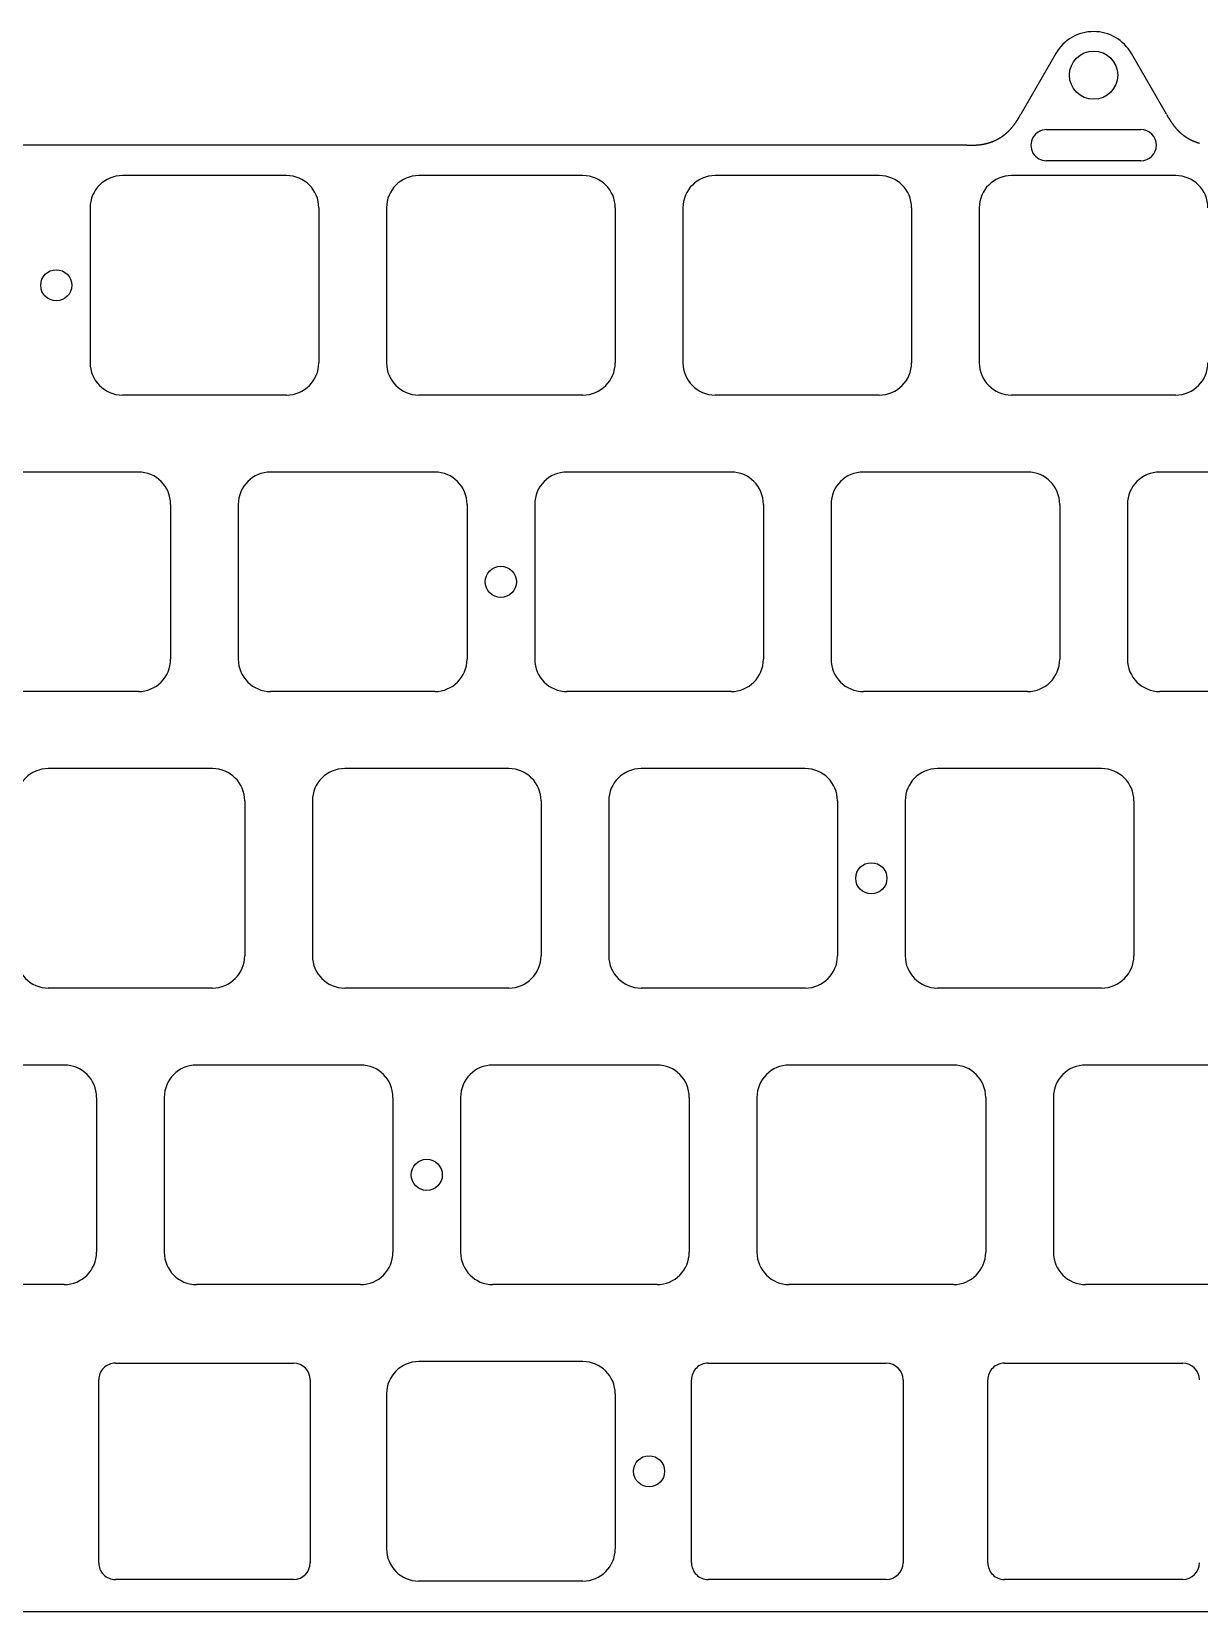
# Model space of a CAD drawing. Header units: millimetres. Extents: x -9 to 276, y -92 to 16.
# Drawn here: x 65.1 to 140.1, y -85.2 to 16.3 of the extents above; entities that cross this region are included whole.
import ezdxf

# ---------------------------------------------------------------- set-up
doc = ezdxf.new("R2010")
doc.units = ezdxf.units.MM
doc.layers.add('BLACK', color=7, linetype='CONTINUOUS')
doc.layers.add('Edge.Cuts', color=53, linetype='CONTINUOUS', true_color=0xc8a339)

msp = doc.modelspace()

# ---------------------------------------------------------------- linework, layer by layer
at = {"layer": 'BLACK', "linetype": 'Continuous'}
for p, q in [((70.475, -69.25), (81.925, -69.25)), ((100.525, -69.15), (89.974999, -69.15)), ((108.575, -69.25), (120.025, -69.25)), ((127.625, -69.25), (139.075, -69.25)), ((69.4, -82.075), (69.4, -70.325)), ((83, -70.325), (83, -82.075)), ((107.5, -82.075), (107.5, -70.325)), ((121.1, -70.325), (121.1, -82.075)), ((126.55, -82.075), (126.55, -70.325)), ((87.9, -71.225), (87.9, -81.175001)), ((102.6, -71.225), (102.6, -81.175)), ((81.925, -83.15), (70.475, -83.15)), ((120.025, -83.15), (108.575, -83.15)), ((139.075, -83.15), (127.625, -83.15)), ((100.525, -83.25), (89.975, -83.25))]:
    msp.add_line(p, q, dxfattribs=at)
at = {"layer": 'BLACK'}
msp.add_circle((104.775, -76.2), 1, dxfattribs=at)
for centre, radius, start, end in [((70.474999, -70.324999), 1.074999, 89.9999467, 180.0000533), ((81.925, -70.325), 1.075, 0, 90), ((89.975004, -71.225004), 2.075004, 90.00013806, 179.99988955), ((100.525, -71.225), 2.075, 0, 90), ((108.574999, -70.324999), 1.074999, 89.9999467, 180.0000533), ((120.025, -70.325), 1.075, 0, 90), ((127.624999, -70.324999), 1.074999, 89.9999467, 180.0000533), ((139.075, -70.325), 1.075, 0, 90), ((89.975002, -81.174998), 2.075002, 180.00008284, 269.99994478), ((100.525, -81.175), 2.075, 270, 0), ((70.474999, -82.075001), 1.074999, 179.9999467, 270.0000533), ((81.925, -82.075), 1.075, 270, 0), ((108.574999, -82.075001), 1.074999, 179.9999467, 270.0000533), ((120.025, -82.075), 1.075, 270, 0), ((127.624999, -82.075001), 1.074999, 179.9999467, 270.0000533), ((139.075, -82.075), 1.075, 270, 0)]:
    msp.add_arc(centre, radius, start, end, dxfattribs=at)
at = {"layer": 'Edge.Cuts', "linetype": 'CONTINUOUS'}
for p, q in [((130.925129, 14.9), (128.673462, 11)), ((138.026537, 11), (135.774871, 14.9)), ((128.100526, 10.137918), (128.111221, 10.15071)), ((128.111221, 10.15071), (128.121898, 10.163604)), ((128.121898, 10.163604), (128.132559, 10.176603)), ((128.132559, 10.176603), (128.143204, 10.189709)), ((128.143204, 10.189709), (128.153837, 10.202926)), ((128.153837, 10.202926), (128.164458, 10.216255)), ((128.164458, 10.216255), (128.17507, 10.229701)), ((128.17507, 10.229701), (128.185675, 10.243266)), ((128.185675, 10.243266), (128.196275, 10.256954)), ((128.196275, 10.256954), (128.206872, 10.270768)), ((128.206872, 10.270768), (128.21747, 10.284713)), ((128.21747, 10.284713), (128.228069, 10.298793)), ((128.228069, 10.298793), (128.238674, 10.313011)), ((128.238674, 10.313011), (128.249287, 10.327374)), ((128.249287, 10.327374), (128.259912, 10.341886)), ((128.259912, 10.341886), (128.270551, 10.356552)), ((128.270551, 10.356552), (128.281208, 10.371379)), ((128.281208, 10.371379), (128.291888, 10.386373)), ((128.291888, 10.386373), (128.302594, 10.401541)), ((128.302594, 10.401541), (128.313331, 10.416891)), ((128.313331, 10.416891), (128.324103, 10.43243)), ((128.324103, 10.43243), (128.334918, 10.448169)), ((128.334918, 10.448169), (128.345779, 10.464116)), ((128.345779, 10.464116), (128.356694, 10.480284)), ((128.356694, 10.480284), (128.367671, 10.496683)), ((128.367671, 10.496683), (128.378715, 10.513327)), ((128.378715, 10.513327), (128.389838, 10.530232)), ((128.389838, 10.530232), (128.401048, 10.547414)), ((128.401048, 10.547414), (128.412357, 10.564892)), ((128.412357, 10.564892), (128.423777, 10.582688)), ((128.423777, 10.582688), (128.435323, 10.600826)), ((128.435323, 10.600826), (128.447011, 10.619335)), ((128.447011, 10.619335), (128.458861, 10.638248)), ((128.458861, 10.638248), (128.470896, 10.657604)), ((128.470896, 10.657604), (128.483142, 10.67745)), ((128.483142, 10.67745), (128.495632, 10.697841)), ((128.495632, 10.697841), (128.508406, 10.718846)), ((128.508406, 10.718846), (128.521514, 10.74055)), ((128.521514, 10.74055), (128.535019, 10.763064)), ((128.535019, 10.763064), (128.549006, 10.786532)), ((128.549006, 10.786532), (128.563586, 10.811149)), ((128.563586, 10.811149), (128.578924, 10.837196)), ((128.578924, 10.837196), (128.595266, 10.865098)), ((128.595266, 10.865098), (128.613018, 10.89556)), ((128.613018, 10.89556), (128.632962, 10.929928)), ((128.632962, 10.929928), (128.657009, 10.971507)), ((128.657009, 10.971507), (128.673462, 11)), ((138.026537, 11), (138.048643, 10.961725)), ((138.048643, 10.961725), (138.070962, 10.923156)), ((138.070962, 10.923156), (138.082212, 10.903769)), ((138.082212, 10.903769), (138.093527, 10.884317)), ((138.093527, 10.884317), (138.104911, 10.864802)), ((138.104911, 10.864802), (138.116369, 10.845228)), ((138.116369, 10.845228), (138.127904, 10.825597)), ((138.127904, 10.825597), (138.13952, 10.805913)), ((138.13952, 10.805913), (138.151221, 10.786177)), ((138.151221, 10.786177), (138.163012, 10.766393)), ((138.163012, 10.766393), (138.174895, 10.746563)), ((138.174895, 10.746563), (138.186876, 10.726691)), ((138.186876, 10.726691), (138.198958, 10.706778)), ((138.198958, 10.706778), (138.211144, 10.686828)), ((138.211144, 10.686828), (138.223439, 10.666844)), ((138.223439, 10.666844), (138.229629, 10.656839)), ((138.229629, 10.656839), (138.235848, 10.646828)), ((138.235848, 10.646828), (138.242096, 10.636808)), ((138.242096, 10.636808), (138.248373, 10.626782)), ((138.248373, 10.626782), (138.254681, 10.61675)), ((138.254681, 10.61675), (138.261019, 10.606711)), ((138.261019, 10.606711), (138.267389, 10.596666)), ((138.267389, 10.596666), (138.27379, 10.586616)), ((138.27379, 10.586616), (138.280223, 10.576561)), ((138.280223, 10.576561), (138.286689, 10.566501)), ((138.286689, 10.566501), (138.293189, 10.556436)), ((138.293189, 10.556436), (138.299722, 10.546367)), ((138.299722, 10.546367), (138.306289, 10.536295)), ((138.306289, 10.536295), (138.312891, 10.526219)), ((138.312891, 10.526219), (138.319528, 10.51614)), ((138.319528, 10.51614), (138.3262, 10.506058)), ((138.3262, 10.506058), (138.332909, 10.495974)), ((138.332909, 10.495974), (138.339654, 10.485888)), ((138.339654, 10.485888), (138.346437, 10.4758)), ((138.346437, 10.4758), (138.353257, 10.465711)), ((138.353257, 10.465711), (138.360115, 10.45562)), ((138.360115, 10.45562), (138.367012, 10.445529)), ((138.367012, 10.445529), (138.373948, 10.435438)), ((138.373948, 10.435438), (138.380924, 10.425347)), ((138.380924, 10.425347), (138.38794, 10.415256)), ((138.38794, 10.415256), (138.394996, 10.405166)), ((138.394996, 10.405166), (138.402094, 10.395077)), ((138.402094, 10.395077), (138.409233, 10.384989)), ((138.409233, 10.384989), (138.416414, 10.374903)), ((138.416414, 10.374903), (138.423638, 10.36482)), ((138.423638, 10.36482), (138.430905, 10.354738)), ((138.430905, 10.354738), (138.438215, 10.34466)), ((138.438215, 10.34466), (138.44557, 10.334585)), ((138.44557, 10.334585), (138.452969, 10.324513)), ((138.452969, 10.324513), (138.460413, 10.314445)), ((138.460413, 10.314445), (138.467902, 10.304381)), ((138.467902, 10.304381), (138.475438, 10.294322)), ((138.475438, 10.294322), (138.48302, 10.284267)), ((138.48302, 10.284267), (138.49065, 10.274218)), ((138.49065, 10.274218), (138.498327, 10.264175)), ((138.498327, 10.264175), (138.506052, 10.254137)), ((138.506052, 10.254137), (138.513825, 10.244105)), ((138.513825, 10.244105), (138.521648, 10.234081)), ((138.521648, 10.234081), (138.52952, 10.224063)), ((138.52952, 10.224063), (138.537442, 10.214052)), ((138.537442, 10.214052), (138.545414, 10.204049)), ((138.545414, 10.204049), (138.553438, 10.194055)), ((138.553438, 10.194055), (138.561513, 10.184068)), ((138.561513, 10.184068), (138.56964, 10.17409)), ((138.56964, 10.17409), (138.577819, 10.164121)), ((138.577819, 10.164121), (138.586052, 10.154162)), ((138.586052, 10.154162), (138.594338, 10.144212)), ((126.545985, 9.133583), (126.559186, 9.137259)), ((126.559186, 9.137259), (126.572403, 9.141002)), ((126.572403, 9.141002), (126.585637, 9.144813)), ((126.585637, 9.144813), (126.598889, 9.148692)), ((126.598889, 9.148692), (126.612157, 9.152639)), ((126.612157, 9.152639), (126.625441, 9.156656)), ((126.625441, 9.156656), (126.638743, 9.160742)), ((126.638743, 9.160742), (126.652061, 9.164899)), ((126.652061, 9.164899), (126.665396, 9.169127)), ((126.665396, 9.169127), (126.678747, 9.173427)), ((126.678747, 9.173427), (126.692114, 9.177799)), ((126.692114, 9.177799), (126.705498, 9.182244)), ((126.705498, 9.182244), (126.718899, 9.186762)), ((126.718899, 9.186762), (126.732316, 9.191354)), ((126.732316, 9.191354), (126.745749, 9.196021)), ((126.745749, 9.196021), (126.759198, 9.200763)), ((126.759198, 9.200763), (126.772663, 9.205581)), ((126.772663, 9.205581), (126.786145, 9.210476)), ((126.786145, 9.210476), (126.793542, 9.213192)), ((126.793542, 9.213192), (126.80093, 9.215925)), ((126.80093, 9.215925), (126.80831, 9.218677)), ((126.80831, 9.218677), (126.815681, 9.221447)), ((126.815681, 9.221447), (126.823044, 9.224236)), ((126.823044, 9.224236), (126.830398, 9.227042)), ((126.830398, 9.227042), (126.837744, 9.229867)), ((126.837744, 9.229867), (126.845081, 9.232709)), ((126.845081, 9.232709), (126.85241, 9.23557)), ((126.85241, 9.23557), (126.85973, 9.238449)), ((126.85973, 9.238449), (126.867041, 9.241346)), ((126.867041, 9.241346), (126.874343, 9.244261)), ((126.874343, 9.244261), (126.881637, 9.247194)), ((126.881637, 9.247194), (126.888922, 9.250146)), ((126.888922, 9.250146), (126.896199, 9.253115)), ((126.896199, 9.253115), (126.903466, 9.256102)), ((126.903466, 9.256102), (126.910725, 9.259107)), ((126.910725, 9.259107), (126.917975, 9.26213)), ((126.917975, 9.26213), (126.925216, 9.265172)), ((126.925216, 9.265172), (126.932448, 9.268231)), ((126.932448, 9.268231), (126.939671, 9.271308)), ((126.939671, 9.271308), (126.946886, 9.274403)), ((126.946886, 9.274403), (126.954091, 9.277516)), ((126.954091, 9.277516), (126.961288, 9.280647)), ((126.961288, 9.280647), (126.968475, 9.283795)), ((126.968475, 9.283795), (126.975654, 9.286962)), ((126.975654, 9.286962), (126.982823, 9.290147)), ((126.982823, 9.290147), (126.989983, 9.293349)), ((126.989983, 9.293349), (126.997134, 9.296569)), ((126.997134, 9.296569), (127.004277, 9.299807)), ((127.004277, 9.299807), (127.011409, 9.303063)), ((127.011409, 9.303063), (127.018533, 9.306337)), ((127.018533, 9.306337), (127.025648, 9.309628)), ((127.025648, 9.309628), (127.032753, 9.312937)), ((127.032753, 9.312937), (127.039849, 9.316264)), ((127.039849, 9.316264), (127.046936, 9.319609)), ((127.046936, 9.319609), (127.054014, 9.322971)), ((127.054014, 9.322971), (127.061082, 9.326351)), ((127.061082, 9.326351), (127.068141, 9.329749)), ((127.068141, 9.329749), (127.07519, 9.333165)), ((127.07519, 9.333165), (127.08223, 9.336598)), ((127.08223, 9.336598), (127.089261, 9.340049)), ((127.089261, 9.340049), (127.096282, 9.343517)), ((127.096282, 9.343517), (127.103294, 9.347003)), ((127.103294, 9.347003), (127.110296, 9.350507)), ((127.110296, 9.350507), (127.117289, 9.354029)), ((127.117289, 9.354029), (127.124272, 9.357567)), ((127.124272, 9.357567), (127.131246, 9.361124)), ((127.131246, 9.361124), (127.13821, 9.364698)), ((127.13821, 9.364698), (127.145165, 9.36829)), ((127.145165, 9.36829), (127.15211, 9.371899)), ((127.15211, 9.371899), (127.159045, 9.375526)), ((127.159045, 9.375526), (127.165971, 9.37917)), ((127.165971, 9.37917), (127.172886, 9.382831)), ((127.172886, 9.382831), (127.179793, 9.386511)), ((127.179793, 9.386511), (127.186689, 9.390207)), ((127.186689, 9.390207), (127.193576, 9.393921)), ((127.193576, 9.393921), (127.200452, 9.397653)), ((127.200452, 9.397653), (127.207319, 9.401402)), ((127.207319, 9.401402), (127.214176, 9.405168)), ((127.214176, 9.405168), (127.221024, 9.408952)), ((127.221024, 9.408952), (127.227861, 9.412753)), ((127.227861, 9.412753), (127.234689, 9.416572)), ((127.234689, 9.416572), (127.241506, 9.420407)), ((127.241506, 9.420407), (127.248314, 9.424261)), ((127.248314, 9.424261), (127.255111, 9.428131)), ((127.255111, 9.428131), (127.261899, 9.432019)), ((127.261899, 9.432019), (127.268676, 9.435924)), ((127.268676, 9.435924), (127.275443, 9.439846)), ((127.275443, 9.439846), (127.282201, 9.443786)), ((127.282201, 9.443786), (127.288948, 9.447743)), ((127.288948, 9.447743), (127.295685, 9.451717)), ((127.295685, 9.451717), (127.302412, 9.455709)), ((127.302412, 9.455709), (127.309129, 9.459717)), ((127.309129, 9.459717), (127.315835, 9.463743)), ((127.315835, 9.463743), (127.322532, 9.467786)), ((127.322532, 9.467786), (127.329217, 9.471846)), ((127.329217, 9.471846), (127.335893, 9.475924)), ((127.335893, 9.475924), (127.342559, 9.480018)), ((127.342559, 9.480018), (127.349214, 9.48413)), ((127.349214, 9.48413), (127.355859, 9.488258)), ((127.355859, 9.488258), (127.362493, 9.492404)), ((127.362493, 9.492404), (127.369117, 9.496567)), ((127.369117, 9.496567), (127.375731, 9.500747)), ((127.375731, 9.500747), (127.382334, 9.504944)), ((127.382334, 9.504944), (127.388926, 9.509158)), ((127.388926, 9.509158), (127.395508, 9.513389)), ((127.395508, 9.513389), (127.40208, 9.517637)), ((127.40208, 9.517637), (127.408641, 9.521903)), ((127.408641, 9.521903), (127.415192, 9.526185)), ((127.415192, 9.526185), (127.421732, 9.530484)), ((127.421732, 9.530484), (127.428261, 9.5348)), ((127.428261, 9.5348), (127.43478, 9.539133)), ((127.43478, 9.539133), (127.441288, 9.543483)), ((127.441288, 9.543483), (127.447785, 9.54785)), ((127.447785, 9.54785), (127.454272, 9.552233)), ((127.454272, 9.552233), (127.460747, 9.556634)), ((127.460747, 9.556634), (127.467213, 9.561051)), ((127.467213, 9.561051), (127.473667, 9.565486)), ((127.473667, 9.565486), (127.480111, 9.569937)), ((127.480111, 9.569937), (127.486543, 9.574405)), ((127.486543, 9.574405), (127.492965, 9.57889)), ((127.492965, 9.57889), (127.499376, 9.583391)), ((127.499376, 9.583391), (127.505776, 9.58791)), ((127.505776, 9.58791), (127.512165, 9.592445)), ((127.512165, 9.592445), (127.518544, 9.596997)), ((127.518544, 9.596997), (127.524911, 9.601566)), ((127.524911, 9.601566), (127.531267, 9.606151)), ((127.531267, 9.606151), (127.537612, 9.610753)), ((127.537612, 9.610753), (127.543947, 9.615372)), ((127.543947, 9.615372), (127.55027, 9.620008)), ((127.55027, 9.620008), (127.556582, 9.62466)), ((127.556582, 9.62466), (127.562883, 9.629329)), ((127.562883, 9.629329), (127.569173, 9.634014)), ((127.569173, 9.634014), (127.575451, 9.638717)), ((127.575451, 9.638717), (127.581719, 9.643435)), ((127.581719, 9.643435), (127.587975, 9.648171)), ((127.587975, 9.648171), (127.59422, 9.652923)), ((127.59422, 9.652923), (127.600454, 9.657691)), ((127.600454, 9.657691), (127.606676, 9.662476)), ((127.606676, 9.662476), (127.612888, 9.667278)), ((127.612888, 9.667278), (127.619088, 9.672096)), ((127.619088, 9.672096), (127.625276, 9.676931)), ((127.625276, 9.676931), (127.631453, 9.681782)), ((127.631453, 9.681782), (127.637619, 9.68665)), ((127.637619, 9.68665), (127.643774, 9.691534)), ((127.643774, 9.691534), (127.649916, 9.696434)), ((127.649916, 9.696434), (127.656048, 9.701351)), ((127.656048, 9.701351), (127.662168, 9.706285)), ((127.662168, 9.706285), (127.668276, 9.711235)), ((127.668276, 9.711235), (127.674373, 9.716201)), ((127.674373, 9.716201), (127.680459, 9.721184)), ((127.680459, 9.721184), (127.686533, 9.726183)), ((127.686533, 9.726183), (127.692595, 9.731198)), ((127.692595, 9.731198), (127.698645, 9.73623)), ((127.698645, 9.73623), (127.704684, 9.741278)), ((127.704684, 9.741278), (127.710712, 9.746342)), ((127.710712, 9.746342), (127.716727, 9.751423)), ((127.716727, 9.751423), (127.722731, 9.75652)), ((127.722731, 9.75652), (127.728723, 9.761633)), ((127.728723, 9.761633), (127.734704, 9.766763)), ((127.734704, 9.766763), (127.740672, 9.771909)), ((127.740672, 9.771909), (127.746629, 9.777071)), ((127.746629, 9.777071), (127.752574, 9.782249)), ((127.752574, 9.782249), (127.758507, 9.787443)), ((127.758507, 9.787443), (127.764428, 9.792654)), ((127.764428, 9.792654), (127.770338, 9.797881)), ((127.770338, 9.797881), (127.776235, 9.803124)), ((127.776235, 9.803124), (127.78212, 9.808383)), ((127.78212, 9.808383), (127.787994, 9.813658)), ((127.787994, 9.813658), (127.793855, 9.818949)), ((127.793855, 9.818949), (127.799705, 9.824257)), ((127.799705, 9.824257), (127.805542, 9.82958)), ((127.805542, 9.82958), (127.811367, 9.834919)), ((127.811367, 9.834919), (127.811875, 9.835386)), ((127.811875, 9.835386), (127.823466, 9.846097)), ((127.823466, 9.846097), (127.835011, 9.856873)), ((127.835011, 9.856873), (127.846511, 9.867716)), ((127.846511, 9.867716), (127.857966, 9.878626)), ((127.857966, 9.878626), (127.869377, 9.889605)), ((127.869377, 9.889605), (127.880745, 9.900653)), ((127.880745, 9.900653), (127.892071, 9.911771)), ((127.892071, 9.911771), (127.903355, 9.92296)), ((127.903355, 9.92296), (127.914599, 9.934222)), ((127.914599, 9.934222), (127.925804, 9.945556)), ((127.925804, 9.945556), (127.93697, 9.956965)), ((127.93697, 9.956965), (127.948098, 9.968449)), ((127.948098, 9.968449), (127.959189, 9.98001)), ((127.959189, 9.98001), (127.970245, 9.991649)), ((127.970245, 9.991649), (127.981266, 10.003367)), ((127.981266, 10.003367), (127.992253, 10.015166)), ((127.992253, 10.015166), (128.003208, 10.027046)), ((128.003208, 10.027046), (128.014131, 10.03901)), ((128.014131, 10.03901), (128.025024, 10.051058)), ((128.025024, 10.051058), (128.035888, 10.063193)), ((128.035888, 10.063193), (128.046723, 10.075416)), ((128.046723, 10.075416), (128.057532, 10.087729)), ((128.057532, 10.087729), (128.068315, 10.100134)), ((128.068315, 10.100134), (128.079074, 10.112632)), ((128.079074, 10.112632), (128.089811, 10.125226)), ((128.089811, 10.125226), (128.100526, 10.137918)), ((130.318762, 10), (136.381237, 10)), ((138.594338, 10.144212), (138.602678, 10.134273)), ((138.602678, 10.134273), (138.611072, 10.124344)), ((138.611072, 10.124344), (138.619522, 10.114425)), ((138.619522, 10.114425), (138.628026, 10.104518)), ((138.628026, 10.104518), (138.636587, 10.094622)), ((138.636587, 10.094622), (138.645205, 10.084738)), ((138.645205, 10.084738), (138.653879, 10.074866)), ((138.653879, 10.074866), (138.662611, 10.065007)), ((138.662611, 10.065007), (138.6714, 10.055161)), ((138.6714, 10.055161), (138.680248, 10.045327)), ((138.680248, 10.045327), (138.689155, 10.035508)), ((138.689155, 10.035508), (138.698122, 10.025702)), ((138.698122, 10.025702), (138.707148, 10.01591)), ((138.707148, 10.01591), (138.716235, 10.006133)), ((138.716235, 10.006133), (138.725383, 9.996371)), ((138.725383, 9.996371), (138.734592, 9.986624)), ((138.734592, 9.986624), (138.743863, 9.976893)), ((138.743863, 9.976893), (138.753196, 9.967178)), ((138.753196, 9.967178), (138.762593, 9.957479)), ((138.762593, 9.957479), (138.772052, 9.947796)), ((138.772052, 9.947796), (138.781576, 9.938131)), ((138.781576, 9.938131), (138.791164, 9.928483)), ((138.791164, 9.928483), (138.800817, 9.918853)), ((138.800817, 9.918853), (138.810535, 9.909241)), ((138.810535, 9.909241), (138.820319, 9.899647)), ((138.820319, 9.899647), (138.830169, 9.890072)), ((138.830169, 9.890072), (138.840087, 9.880516)), ((138.840087, 9.880516), (138.850071, 9.87098)), ((138.850071, 9.87098), (138.860124, 9.861463)), ((138.860124, 9.861463), (138.870245, 9.851966)), ((138.870245, 9.851966), (138.880434, 9.84249)), ((138.880434, 9.84249), (138.890693, 9.833035)), ((138.890693, 9.833035), (138.901022, 9.823601)), ((138.901022, 9.823601), (138.911421, 9.814188)), ((138.911421, 9.814188), (138.921891, 9.804797)), ((138.921891, 9.804797), (138.932433, 9.795429)), ((138.932433, 9.795429), (138.943046, 9.786083)), ((138.943046, 9.786083), (138.953731, 9.77676)), ((138.953731, 9.77676), (138.96449, 9.76746)), ((138.96449, 9.76746), (138.975321, 9.758183)), ((138.975321, 9.758183), (138.986226, 9.748931)), ((138.986226, 9.748931), (138.997206, 9.739703)), ((138.997206, 9.739703), (139.003256, 9.734655)), ((139.003256, 9.734655), (139.009318, 9.729623)), ((139.009318, 9.729623), (139.015391, 9.724608)), ((139.015391, 9.724608), (139.021476, 9.71961)), ((139.021476, 9.71961), (139.027572, 9.714627)), ((139.027572, 9.714627), (139.033679, 9.709662)), ((139.033679, 9.709662), (139.039798, 9.704712)), ((139.039798, 9.704712), (139.045929, 9.69978)), ((139.045929, 9.69978), (139.052071, 9.694863)), ((139.052071, 9.694863), (139.058224, 9.689964)), ((139.058224, 9.689964), (139.064388, 9.68508)), ((139.064388, 9.68508), (139.070564, 9.680214)), ((139.070564, 9.680214), (139.076751, 9.675364)), ((139.076751, 9.675364), (139.082949, 9.67053)), ((139.082949, 9.67053), (139.089159, 9.665713)), ((139.089159, 9.665713), (139.09538, 9.660913)), ((139.09538, 9.660913), (139.101612, 9.656129)), ((139.101612, 9.656129), (139.107855, 9.651362)), ((139.107855, 9.651362), (139.114109, 9.646612)), ((139.114109, 9.646612), (139.120375, 9.641878)), ((139.120375, 9.641878), (139.126651, 9.637161)), ((139.126651, 9.637161), (139.132939, 9.632461)), ((139.132939, 9.632461), (139.139237, 9.627777)), ((139.139237, 9.627777), (139.145547, 9.62311)), ((139.145547, 9.62311), (139.151868, 9.61846)), ((139.151868, 9.61846), (139.158199, 9.613827)), ((139.158199, 9.613827), (139.164542, 9.60921)), ((139.164542, 9.60921), (139.170895, 9.604611)), ((139.170895, 9.604611), (139.17726, 9.600028)), ((139.17726, 9.600028), (139.183635, 9.595461)), ((139.183635, 9.595461), (139.190021, 9.590912)), ((139.190021, 9.590912), (139.196418, 9.586379)), ((139.196418, 9.586379), (139.202826, 9.581864)), ((139.202826, 9.581864), (139.209244, 9.577365)), ((139.209244, 9.577365), (139.215673, 9.572883)), ((139.215673, 9.572883), (139.222113, 9.568418)), ((139.222113, 9.568418), (139.228564, 9.56397)), ((139.228564, 9.56397), (139.235025, 9.559539)), ((139.235025, 9.559539), (139.241497, 9.555124)), ((139.241497, 9.555124), (139.24798, 9.550727)), ((139.24798, 9.550727), (139.254473, 9.546347)), ((139.254473, 9.546347), (139.260977, 9.541983)), ((139.260977, 9.541983), (139.267492, 9.537637)), ((139.267492, 9.537637), (139.274017, 9.533308)), ((139.274017, 9.533308), (139.280552, 9.528995)), ((139.280552, 9.528995), (139.287098, 9.5247)), ((139.287098, 9.5247), (139.293655, 9.520422)), ((139.293655, 9.520422), (139.300222, 9.516161)), ((139.300222, 9.516161), (139.306799, 9.511917)), ((139.306799, 9.511917), (139.313387, 9.50769)), ((139.313387, 9.50769), (139.319985, 9.50348)), ((139.319985, 9.50348), (139.326593, 9.499287)), ((139.326593, 9.499287), (139.333212, 9.495111)), ((139.333212, 9.495111), (139.339841, 9.490953)), ((139.339841, 9.490953), (139.34648, 9.486812)), ((139.34648, 9.486812), (139.35313, 9.482687)), ((139.35313, 9.482687), (139.35979, 9.47858)), ((139.35979, 9.47858), (139.36646, 9.474491)), ((139.36646, 9.474491), (139.37314, 9.470418)), ((139.37314, 9.470418), (139.37983, 9.466363)), ((139.37983, 9.466363), (139.386531, 9.462325)), ((139.386531, 9.462325), (139.393241, 9.458304)), ((139.393241, 9.458304), (139.399962, 9.454301)), ((139.399962, 9.454301), (139.406693, 9.450314)), ((139.406693, 9.450314), (139.413433, 9.446346)), ((139.413433, 9.446346), (139.420184, 9.442394)), ((139.420184, 9.442394), (139.426945, 9.43846)), ((139.426945, 9.43846), (139.433716, 9.434543)), ((139.433716, 9.434543), (139.440496, 9.430643)), ((139.440496, 9.430643), (139.447287, 9.426761)), ((139.447287, 9.426761), (139.454087, 9.422896)), ((139.454087, 9.422896), (139.460898, 9.419049)), ((139.460898, 9.419049), (139.467718, 9.415219)), ((139.467718, 9.415219), (139.474548, 9.411406)), ((139.474548, 9.411406), (139.481387, 9.407611)), ((139.481387, 9.407611), (139.488237, 9.403834)), ((139.488237, 9.403834), (139.495096, 9.400073)), ((139.495096, 9.400073), (139.501965, 9.396331)), ((139.501965, 9.396331), (139.508844, 9.392606)), ((139.508844, 9.392606), (139.515732, 9.388898)), ((139.515732, 9.388898), (139.52263, 9.385208)), ((139.52263, 9.385208), (139.529538, 9.381535)), ((139.529538, 9.381535), (139.536455, 9.37788)), ((139.536455, 9.37788), (139.543382, 9.374242)), ((139.543382, 9.374242), (139.550318, 9.370622)), ((139.550318, 9.370622), (139.557264, 9.36702)), ((139.557264, 9.36702), (139.564219, 9.363435)), ((139.564219, 9.363435), (139.571184, 9.359868)), ((139.571184, 9.359868), (139.578158, 9.356319)), ((139.578158, 9.356319), (139.585142, 9.352787)), ((139.585142, 9.352787), (139.592135, 9.349273)), ((139.592135, 9.349273), (139.599137, 9.345776)), ((139.599137, 9.345776), (139.606149, 9.342297)), ((139.606149, 9.342297), (139.61317, 9.338836)), ((139.61317, 9.338836), (139.620201, 9.335392)), ((139.620201, 9.335392), (139.627241, 9.331967)), ((139.627241, 9.331967), (139.63429, 9.328559)), ((139.63429, 9.328559), (139.641348, 9.325169)), ((139.641348, 9.325169), (139.648415, 9.321796)), ((139.648415, 9.321796), (139.655492, 9.318441)), ((139.655492, 9.318441), (139.662578, 9.315104)), ((139.662578, 9.315104), (139.669673, 9.311785)), ((139.669673, 9.311785), (139.676777, 9.308484)), ((139.676777, 9.308484), (139.68389, 9.305201)), ((139.68389, 9.305201), (139.691012, 9.301935)), ((139.691012, 9.301935), (139.698144, 9.298687)), ((139.698144, 9.298687), (139.705284, 9.295457)), ((139.705284, 9.295457), (139.712433, 9.292245)), ((139.712433, 9.292245), (139.719591, 9.289051)), ((139.719591, 9.289051), (139.726759, 9.285875)), ((139.726759, 9.285875), (139.733935, 9.282717)), ((139.733935, 9.282717), (139.74112, 9.279577)), ((139.74112, 9.279577), (139.748314, 9.276454)), ((139.748314, 9.276454), (139.755516, 9.27335)), ((139.755516, 9.27335), (139.762728, 9.270263)), ((139.762728, 9.270263), (139.769948, 9.267195)), ((139.769948, 9.267195), (139.777177, 9.264145)), ((139.777177, 9.264145), (139.784415, 9.261112)), ((139.784415, 9.261112), (139.791662, 9.258098)), ((139.791662, 9.258098), (139.798917, 9.255101)), ((139.798917, 9.255101), (139.806181, 9.252123)), ((139.806181, 9.252123), (139.813454, 9.249163)), ((139.813454, 9.249163), (139.820735, 9.246221)), ((139.820735, 9.246221), (139.828025, 9.243297)), ((139.828025, 9.243297), (139.835323, 9.240391)), ((139.835323, 9.240391), (139.842631, 9.237503)), ((139.842631, 9.237503), (139.849946, 9.234633)), ((139.849946, 9.234633), (139.85727, 9.231782)), ((139.85727, 9.231782), (139.864603, 9.228948)), ((139.864603, 9.228948), (139.871944, 9.226133)), ((139.871944, 9.226133), (139.879293, 9.223336)), ((139.879293, 9.223336), (139.886651, 9.220557)), ((139.886651, 9.220557), (139.894017, 9.217797)), ((139.894017, 9.217797), (139.901392, 9.215054)), ((139.901392, 9.215054), (139.908775, 9.21233)), ((139.908775, 9.21233), (139.916166, 9.209625)), ((139.916166, 9.209625), (139.923566, 9.206937)), ((139.923566, 9.206937), (139.930974, 9.204268)), ((139.930974, 9.204268), (139.93839, 9.201617)), ((139.93839, 9.201617), (139.945814, 9.198984)), ((139.945814, 9.198984), (139.953247, 9.196369)), ((139.953247, 9.196369), (139.960687, 9.193773)), ((139.960687, 9.193773), (139.968136, 9.191196)), ((139.968136, 9.191196), (139.975593, 9.188636)), ((139.975593, 9.188636), (139.983058, 9.186095)), ((139.983058, 9.186095), (139.990531, 9.183572)), ((139.990531, 9.183572), (139.998013, 9.181068)), ((139.998013, 9.181068), (140.005502, 9.178582)), ((140.005502, 9.178582), (140.012999, 9.176115)), ((140.012999, 9.176115), (140.020504, 9.173666)), ((140.020504, 9.173666), (140.028017, 9.171235)), ((140.028017, 9.171235), (140.035539, 9.168823)), ((140.035539, 9.168823), (140.043068, 9.16643)), ((140.043068, 9.16643), (140.050605, 9.164055)), ((140.050605, 9.164055), (140.05126, 9.163849)), ((140.05126, 9.163849), (140.066331, 9.159166)), ((140.066331, 9.159166), (140.081436, 9.154556)), ((140.081436, 9.154556), (140.096576, 9.150018)), ((140.096576, 9.150018), (140.111753, 9.145553)), ((140.111753, 9.145553), (140.126966, 9.14116)), ((140.126966, 9.14116), (140.142218, 9.136839)), ((140.142218, 9.136839), (140.157509, 9.13259)), ((125.209361, 9), (36.715638, 9)), ((125.209361, 9), (125.253561, 9.000006)), ((125.253561, 9.000006), (125.298122, 9.000051)), ((125.298122, 9.000051), (125.320537, 9.0001)), ((125.320537, 9.0001), (125.343041, 9.000173)), ((125.343041, 9.000173), (125.365633, 9.000275)), ((125.365633, 9.000275), (125.388313, 9.000411)), ((125.388313, 9.000411), (125.411082, 9.000585)), ((125.411082, 9.000585), (125.433937, 9.000803)), ((125.433937, 9.000803), (125.456879, 9.001069)), ((125.456879, 9.001069), (125.479908, 9.001387)), ((125.479908, 9.001387), (125.503023, 9.001764)), ((125.503023, 9.001764), (125.526223, 9.002203)), ((125.526223, 9.002203), (125.549509, 9.00271)), ((125.549509, 9.00271), (125.572879, 9.003289)), ((125.572879, 9.003289), (125.596334, 9.003945)), ((125.596334, 9.003945), (125.608093, 9.004303)), ((125.608093, 9.004303), (125.619873, 9.004683)), ((125.619873, 9.004683), (125.631673, 9.005084)), ((125.631673, 9.005084), (125.643495, 9.005507)), ((125.643495, 9.005507), (125.655337, 9.005953)), ((125.655337, 9.005953), (125.6672, 9.006423)), ((125.6672, 9.006423), (125.679084, 9.006917)), ((125.679084, 9.006917), (125.690988, 9.007436)), ((125.690988, 9.007436), (125.702913, 9.00798)), ((125.702913, 9.00798), (125.714859, 9.008549)), ((125.714859, 9.008549), (125.726824, 9.009146)), ((125.726824, 9.009146), (125.738811, 9.009769)), ((125.738811, 9.009769), (125.750817, 9.01042)), ((125.750817, 9.01042), (125.762844, 9.011099)), ((125.762844, 9.011099), (125.774891, 9.011808)), ((125.774891, 9.011808), (125.786959, 9.012545)), ((125.786959, 9.012545), (125.799046, 9.013313)), ((125.799046, 9.013313), (125.811154, 9.014112)), ((125.811154, 9.014112), (125.823282, 9.014942)), ((125.823282, 9.014942), (125.835429, 9.015804)), ((125.835429, 9.015804), (125.847597, 9.016698)), ((125.847597, 9.016698), (125.859784, 9.017625)), ((125.859784, 9.017625), (125.871992, 9.018586)), ((125.871992, 9.018586), (125.884219, 9.019582)), ((125.884219, 9.019582), (125.896465, 9.020612)), ((125.896465, 9.020612), (125.908732, 9.021678)), ((125.908732, 9.021678), (125.921018, 9.02278)), ((125.921018, 9.02278), (125.933324, 9.023919)), ((125.933324, 9.023919), (125.945649, 9.025095)), ((125.945649, 9.025095), (125.957994, 9.026309)), ((125.957994, 9.026309), (125.970358, 9.027562)), ((125.970358, 9.027562), (125.982741, 9.028854)), ((125.982741, 9.028854), (125.995144, 9.030185)), ((125.995144, 9.030185), (126.007566, 9.031557)), ((126.007566, 9.031557), (126.020007, 9.03297)), ((126.020007, 9.03297), (126.032467, 9.034424)), ((126.032467, 9.034424), (126.044947, 9.035921)), ((126.044947, 9.035921), (126.057445, 9.03746)), ((126.057445, 9.03746), (126.069963, 9.039043)), ((126.069963, 9.039043), (126.082499, 9.040669)), ((126.082499, 9.040669), (126.095055, 9.042341)), ((126.095055, 9.042341), (126.107629, 9.044057)), ((126.107629, 9.044057), (126.120222, 9.045819)), ((126.120222, 9.045819), (126.132834, 9.047627)), ((126.132834, 9.047627), (126.145464, 9.049483)), ((126.145464, 9.049483), (126.158113, 9.051386)), ((126.158113, 9.051386), (126.17078, 9.053337)), ((126.17078, 9.053337), (126.183467, 9.055337)), ((126.183467, 9.055337), (126.196171, 9.057386)), ((126.196171, 9.057386), (126.208894, 9.059485)), ((126.208894, 9.059485), (126.221636, 9.061635)), ((126.221636, 9.061635), (126.234395, 9.063836)), ((126.234395, 9.063836), (126.247173, 9.066089)), ((126.247173, 9.066089), (126.259969, 9.068394)), ((126.259969, 9.068394), (126.272784, 9.070753)), ((126.272784, 9.070753), (126.285616, 9.073164)), ((126.285616, 9.073164), (126.298466, 9.07563)), ((126.298466, 9.07563), (126.311335, 9.078151)), ((126.311335, 9.078151), (126.324221, 9.080728)), ((126.324221, 9.080728), (126.337126, 9.08336)), ((126.337126, 9.08336), (126.350048, 9.086049)), ((126.350048, 9.086049), (126.362988, 9.088795)), ((126.362988, 9.088795), (126.375945, 9.091598)), ((126.375945, 9.091598), (126.388921, 9.094461)), ((126.388921, 9.094461), (126.401914, 9.097382)), ((126.401914, 9.097382), (126.414924, 9.100363)), ((126.414924, 9.100363), (126.427952, 9.103404)), ((126.427952, 9.103404), (126.440998, 9.106506)), ((126.440998, 9.106506), (126.454061, 9.109669)), ((126.454061, 9.109669), (126.467141, 9.112894)), ((126.467141, 9.112894), (126.480239, 9.116182)), ((126.480239, 9.116182), (126.493354, 9.119534)), ((126.493354, 9.119534), (126.506486, 9.122949)), ((126.506486, 9.122949), (126.519635, 9.126428)), ((126.519635, 9.126428), (126.532802, 9.129973)), ((126.532802, 9.129973), (126.545985, 9.133583)), ((136.381237, 8), (130.318762, 8)), ((81.475, 7.05), (70.925, 7.05)), ((100.525, 7.05), (89.975, 7.05)), ((119.575, 7.05), (109.025, 7.05)), ((138.625, 7.05), (128.075, 7.05)), ((68.85, 4.975), (68.85, -4.975)), ((83.55, 4.975), (83.55, -4.975)), ((87.9, 4.975), (87.9, -4.975)), ((102.6, 4.975), (102.6, -4.975)), ((106.95, 4.975), (106.95, -4.975)), ((121.65, 4.975), (121.65, -4.975)), ((126, 4.975), (126, -4.975)), ((81.475, -7.05), (70.925, -7.05)), ((100.525, -7.05), (89.975, -7.05)), ((119.575, -7.05), (109.025, -7.05)), ((138.625, -7.05), (128.075, -7.05)), ((71.95, -12), (61.4, -12)), ((91, -12), (80.45, -12)), ((110.05, -12), (99.5, -12)), ((129.1, -12), (118.55, -12)), ((148.15, -12), (137.6, -12)), ((74.025, -14.075), (74.025, -24.025)), ((78.375, -14.075), (78.375, -24.025)), ((93.075, -14.075), (93.075, -24.025)), ((97.425, -14.075), (97.425, -24.025)), ((112.125, -14.075), (112.125, -24.025)), ((116.475, -14.075), (116.475, -24.025)), ((131.175, -14.075), (131.175, -24.025)), ((135.525, -14.075), (135.525, -24.025)), ((71.95, -26.1), (61.4, -26.1)), ((91, -26.1), (80.45, -26.1)), ((110.05, -26.1), (99.5, -26.1)), ((129.1, -26.1), (118.55, -26.1)), ((148.15, -26.1), (137.6, -26.1)), ((76.7125, -31.05), (66.1625, -31.05)), ((95.7625, -31.05), (85.2125, -31.05)), ((114.8125, -31.05), (104.2625, -31.05)), ((133.8625, -31.05), (123.3125, -31.05)), ((78.7875, -33.125), (78.7875, -43.075)), ((83.1375, -33.125), (83.1375, -43.075)), ((97.8375, -33.125), (97.8375, -43.075)), ((102.1875, -33.125), (102.1875, -43.075)), ((116.8875, -33.125), (116.8875, -43.075)), ((121.2375, -33.125), (121.2375, -43.075)), ((135.9375, -33.125), (135.9375, -43.075)), ((76.7125, -45.15), (66.1625, -45.15)), ((95.7625, -45.15), (85.2125, -45.15)), ((114.8125, -45.15), (104.2625, -45.15)), ((133.8625, -45.15), (123.3125, -45.15)), ((67.1875, -50.1), (56.6375, -50.1)), ((86.2375, -50.1), (75.6875, -50.1)), ((105.2875, -50.1), (94.7375, -50.1)), ((124.3375, -50.1), (113.7875, -50.1)), ((143.3875, -50.1), (132.8375, -50.1)), ((69.2625, -52.175), (69.2625, -62.125)), ((73.6125, -52.175), (73.6125, -62.125)), ((88.3125, -52.175), (88.3125, -62.125)), ((92.6625, -52.175), (92.6625, -62.125)), ((107.3625, -52.175), (107.3625, -62.125)), ((111.7125, -52.175), (111.7125, -62.125)), ((126.4125, -52.175), (126.4125, -62.125)), ((130.7625, -52.175), (130.7625, -62.125)), ((67.1875, -64.2), (56.6375, -64.2)), ((86.2375, -64.2), (75.6875, -64.2)), ((105.2875, -64.2), (94.7375, -64.2)), ((124.3375, -64.2), (113.7875, -64.2)), ((143.3875, -64.2), (132.8375, -64.2)), ((48.621888, -85.2), (218.078111, -85.2))]:
    msp.add_line(p, q, dxfattribs=at)
at = {"layer": 'Edge.Cuts'}
for centre, radius in [((133.35, 13.5), 1.55), ((66.675, 0), 1), ((95.25, -19.05), 1), ((119.0625, -38.1), 1), ((90.4875, -57.15), 1)]:
    msp.add_circle(centre, radius, dxfattribs=at)
for centre, radius, start, end in [((133.35, 13.5), 2.8, 30.00000134, 149.99999866), ((130.31876, 8.999999), 0.999999, -270.00011459, -89.99988541), ((136.381237, 9), 1, -90, 90), ((70.925, 4.975), 2.075, 90, 180), ((81.475, 4.975), 2.075, 0, 90), ((89.975, 4.975), 2.075, 90, 180), ((100.525, 4.975), 2.075, 0, 90), ((109.025, 4.975), 2.075, 90, 180), ((119.575, 4.975), 2.075, 0, 90), ((128.075, 4.975), 2.075, 90, 180), ((138.625, 4.975), 2.075, 0, 90), ((70.925, -4.975), 2.075, -180, -90), ((81.475, -4.975), 2.075, -90, 0), ((89.975, -4.975), 2.075, -180, -90), ((100.525, -4.975), 2.075, -90, 0), ((109.025, -4.975), 2.075, -180, -90), ((119.575, -4.975), 2.075, -90, 0), ((128.075, -4.975), 2.075, -180, -90), ((138.625, -4.975), 2.075, -90, 0), ((71.95, -14.075), 2.075, 0, 90), ((80.45, -14.075), 2.075, 90, 180), ((91, -14.075), 2.075, 0, 90), ((99.5, -14.075), 2.075, 90, 180), ((110.05, -14.075), 2.075, 0, 90), ((118.55, -14.075), 2.075, 90, 180), ((129.1, -14.075), 2.075, 0, 90), ((137.6, -14.075), 2.075, 90, 180), ((71.95, -24.025), 2.075, -90, 0), ((80.45, -24.025), 2.075, -180, -90), ((91, -24.025), 2.075, -90, 0), ((99.5, -24.025), 2.075, -180, -90), ((110.05, -24.025), 2.075, -90, 0), ((118.55, -24.025), 2.075, -180, -90), ((129.1, -24.025), 2.075, -90, 0), ((137.6, -24.025), 2.075, -180, -90), ((66.1625, -33.125), 2.075, 90, 180), ((76.7125, -33.125), 2.075, 0, 90), ((85.2125, -33.125), 2.075, 90, 180), ((95.7625, -33.125), 2.075, 0, 90), ((104.2625, -33.125), 2.075, 90, 180), ((114.8125, -33.125), 2.075, 0, 90), ((123.3125, -33.125), 2.075, 90, 180), ((133.8625, -33.125), 2.075, 0, 90), ((66.1625, -43.075), 2.075, -180, -90), ((76.7125, -43.075), 2.075, -90, 0), ((85.2125, -43.075), 2.075, -180, -90), ((95.7625, -43.075), 2.075, -90, 0), ((104.2625, -43.075), 2.075, -180, -90), ((114.8125, -43.075), 2.075, -90, 0), ((123.3125, -43.075), 2.075, -180, -90), ((133.8625, -43.075), 2.075, -90, 0), ((67.1875, -52.175), 2.075, 0, 90), ((75.6875, -52.175), 2.075, 90, 180), ((86.2375, -52.175), 2.075, 0, 90), ((94.7375, -52.175), 2.075, 90, 180), ((105.2875, -52.175), 2.075, 0, 90), ((113.7875, -52.175), 2.075, 90, 180), ((124.3375, -52.175), 2.075, 0, 90), ((132.8375, -52.175), 2.075, 90, 180), ((67.1875, -62.125), 2.075, -90, 0), ((75.6875, -62.125), 2.075, -180, -90), ((86.2375, -62.125), 2.075, -90, 0), ((94.7375, -62.125), 2.075, -180, -90), ((105.2875, -62.125), 2.075, -90, 0), ((113.7875, -62.125), 2.075, -180, -90), ((124.3375, -62.125), 2.075, -90, 0), ((132.8375, -62.125), 2.075, -180, -90)]:
    msp.add_arc(centre, radius, start, end, dxfattribs=at)

doc.saveas('drawing.dxf')
